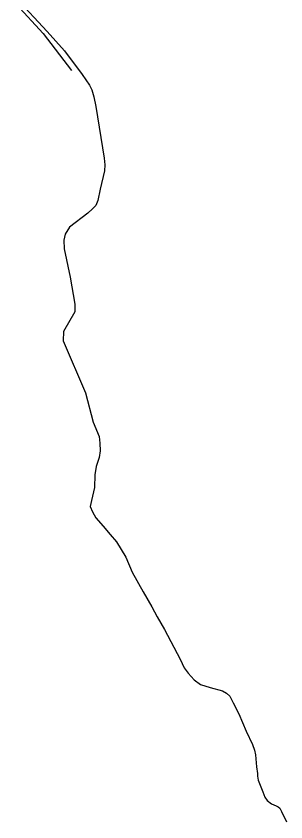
# Model space of a CAD drawing. Extents: x -8864 to 13231, y -7697 to 8949.
# Drawn here: x -81 to 506, y -7055 to -5302 of the extents above; entities that cross this region are included whole.
import ezdxf

# ---------------------------------------------------------------- set-up
doc = ezdxf.new("R2010")
doc.units = 0
doc.layers.add('OSM_HIGHWAY_UNCLASSIFIED', color=8, linetype='CONTINUOUS')
doc.layers.add('OSM_WATERWAY_STREAM', color=4, linetype='CONTINUOUS')

msp = doc.modelspace()

# ---------------------------------------------------------------- linework, layer by layer
at = {"layer": 'OSM_HIGHWAY_UNCLASSIFIED'}
for p, q in [((-80.765706, -5276.132552), (-22.258808, -5340.358742)), ((-22.258808, -5340.358742), (39.502301, -5420.63036))]:
    msp.add_line(p, q, dxfattribs=at)
at = {"layer": 'OSM_WATERWAY_STREAM'}
for p, q in [((-80.382857, -5262.744683), (-13.269527, -5335.610719)), ((-13.269527, -5335.610719), (24.548242, -5377.720237)), ((24.548242, -5377.720237), (62.940283, -5429.336922)), ((62.940283, -5429.336922), (78.843807, -5452.432109)), ((78.843807, -5452.432109), (83.874435, -5462.906671)), ((83.874435, -5462.906671), (88.300163, -5478.218212)), ((88.300163, -5478.218212), (92.924972, -5498.967185)), ((92.924972, -5498.967185), (110.781023, -5611.151747)), ((110.781023, -5611.151747), (112.350701, -5625.951792)), ((111.094959, -5639.172868), (102.289445, -5679.147444)), ((112.350701, -5625.951792), (111.094959, -5639.172868)), ((102.289445, -5679.147444), (97.258816, -5703.699284)), ((97.258816, -5703.699284), (92.220531, -5714.396236)), ((85.620224, -5721.946372), (75.245031, -5731.075475)), ((92.220531, -5714.396236), (85.620224, -5721.946372)), ((75.245031, -5731.075475), (35.620218, -5761.609602)), ((35.620218, -5761.609602), (25.558961, -5777.032338)), ((25.558961, -5777.032338), (23.353754, -5789.630724)), ((23.353754, -5789.630724), (23.981626, -5808.511622)), ((23.981626, -5808.511622), (36.562025, -5869.891222)), ((36.562025, -5869.891222), (47.251154, -5929.069162)), ((47.251154, -5929.069162), (46.699852, -5945.737281)), ((46.699852, -5945.737281), (21.937215, -5988.336057)), ((21.937215, -5988.336057), (21.462483, -6008.462339)), ((21.462483, -6008.462339), (70.214403, -6122.125793)), ((70.214403, -6122.125793), (86.53906, -6185.406826)), ((86.53906, -6185.406826), (100.168464, -6216.797154)), ((100.168464, -6216.797154), (100.964789, -6231.452645)), ((100.964789, -6231.452645), (101.66923, -6247.831658)), ((101.66923, -6247.831658), (99.525279, -6262.398193)), ((99.525279, -6262.398193), (93.506902, -6281.868425)), ((93.506902, -6281.868425), (90.643195, -6300.449097)), ((90.643195, -6300.449097), (89.617161, -6327.33603)), ((89.617161, -6327.33603), (83.25422, -6356.05768)), ((83.25422, -6356.05768), (80.467084, -6368.800618)), ((80.467084, -6368.800618), (85.298631, -6380.431608)), ((85.298631, -6380.431608), (92.825431, -6393.274622)), ((92.825431, -6393.274622), (108.346107, -6411.888653)), ((108.346107, -6411.888653), (124.104148, -6430.13574)), ((124.104148, -6430.13574), (137.174594, -6446.014376)), ((137.174594, -6446.014376), (157.572759, -6478.916954)), ((157.572759, -6478.916954), (171.485471, -6511.686099)), ((171.485471, -6511.686099), (195.260358, -6554.774133)), ((195.260358, -6554.774133), (214.372152, -6587.176335)), ((214.372152, -6587.176335), (225.811663, -6608.581358)), ((225.811663, -6608.581358), (242.251175, -6636.391209)), ((242.251175, -6636.391209), (275.689157, -6700.728594)), ((275.689157, -6700.728594), (284.869863, -6720.143228)), ((284.869863, -6720.143228), (293.499267, -6731.329438)), ((293.499267, -6731.329438), (306.738165, -6746.085005)), ((306.738165, -6746.085005), (320.375227, -6755.747844)), ((320.375227, -6755.747844), (341.209838, -6762.575212)), ((341.209838, -6762.575212), (368.369106, -6770.003033)), ((368.369106, -6770.003033), (377.052109, -6774.706579)), ((377.052109, -6774.706579), (383.652416, -6781.578425)), ((383.652416, -6781.578425), (391.470181, -6795.611225)), ((391.470181, -6795.611225), (403.683046, -6819.729405)), ((403.683046, -6819.729405), (419.846907, -6857.858145)), ((419.846907, -6857.858145), (433.537567, -6886.24621)), ((433.537567, -6886.24621), (437.511534, -6899.000268)), ((437.511534, -6899.000268), (439.701427, -6909.25244)), ((439.701427, -6909.25244), (442.082744, -6935.094141)), ((442.082744, -6935.094141), (444.104184, -6949.749632)), ((444.104184, -6949.749632), (443.813219, -6955.598485)), ((443.813219, -6955.598485), (445.604949, -6964.405124)), ((445.604949, -6964.405124), (455.689177, -6989.190473)), ((455.689177, -6989.190473), (459.755028, -7000.921537)), ((459.755028, -7000.921537), (464.97708, -7008.493912)), ((464.97708, -7008.493912), (474.287954, -7015.310161)), ((474.287954, -7015.310161), (484.892856, -7019.880272)), ((484.892856, -7019.880272), (489.142473, -7022.382158)), ((489.142473, -7022.382158), (492.993929, -7025.239868)), ((492.993929, -7025.239868), (496.056716, -7032.445299)), ((496.056716, -7032.445299), (506.952583, -7054.873316))]:
    msp.add_line(p, q, dxfattribs=at)

doc.saveas('drawing.dxf')
